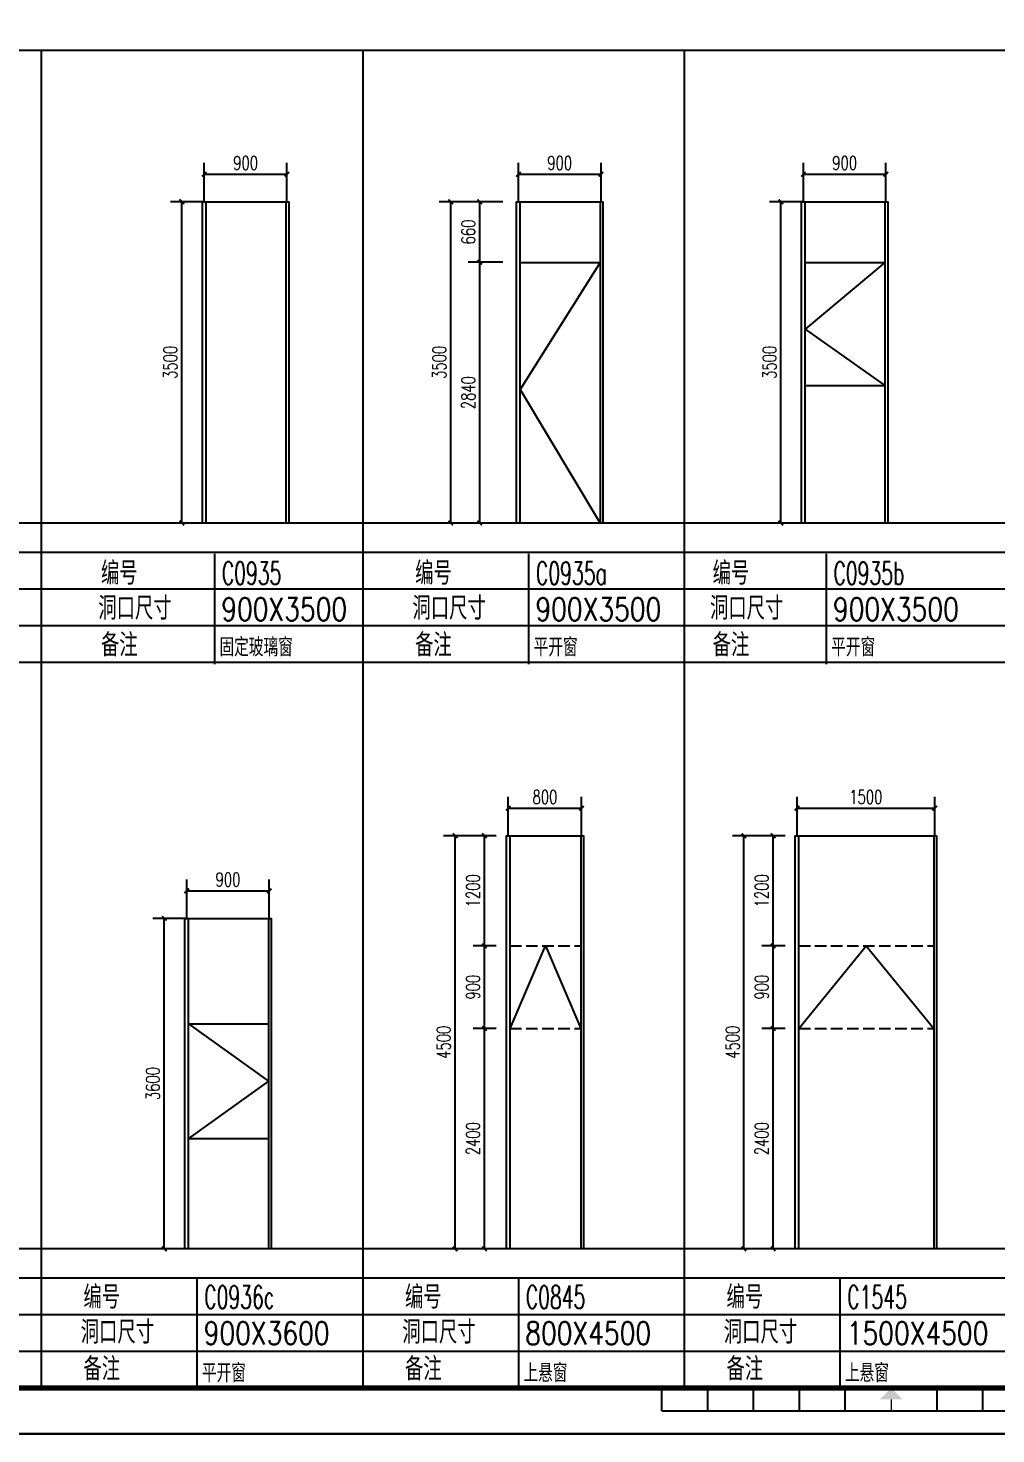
# Model space of a CAD drawing. Header units: millimetres. Extents: x -13830 to 215738, y -24143 to 193994.
# Drawn here: x 8168 to 18714, y -24143 to -8830 of the extents above; entities that cross this region are included whole.
import ezdxf

# ---------------------------------------------------------------- set-up
doc = ezdxf.new("R2010")
doc.units = ezdxf.units.MM
doc.header["$LTSCALE"] = 100
doc.linetypes.add('DASH', pattern=[0.35, 0.25, -0.1])
doc.layers.get('0').update_dxf_attribs({"linetype": 'CONTINUOUS'})
doc.layers.get('DEFPOINTS').update_dxf_attribs({"linetype": 'CONTINUOUS'})
for name, color, linetype in [('DOTE', 8, 'CONTINUOUS'), ('MCST Elevation 4E$0$A-_WIND----_E-', 4, 'CONTINUOUS'), ('PUB_DIM', 3, 'CONTINUOUS'), ('PUB_TEXT', 7, 'CONTINUOUS'), ('STAIR', 4, 'CONTINUOUS'), ('TK HAHA', 1, 'CONTINUOUS'), ('TK-1', 4, 'CONTINUOUS'), ('WINDOW', 4, 'CONTINUOUS'), ('图框', 7, 'CONTINUOUS')]:
    doc.layers.add(name, color=color, linetype=linetype)
doc.styles.add('_HZTXT', font='txt.shx', dxfattribs={"width": 0.8, "bigfont": 'hztxt.shx'})
doc.styles.add('_TCH_DIM_T3', font='SIMPLEX', dxfattribs={"width": 0.705882, "bigfont": 'GBCBIG'})
doc.dimstyles.new('_TCH_ARCH&&50', dxfattribs={"dimtxt": 148.75, "dimasz": 50, "dimexe": 125, "dimexo": 150, "dimgap": 50, "dimtad": 1, "dimdec": 0, "dimzin": 0, "dimdsep": 46, "dimtxsty": '_TCH_DIM_T3', "dimblk": 'ARCHTICK', "dimcen": 0.09, "dimclrt": 7, "dimazin": 2, "dimtfac": 1, "dimtdec": 0, "dimtix": 1, "dimtmove": 2, "dimatfit": 3, "dimfxl": 1, "dimtolj": 1, "dimtzin": 0, "dimarcsym": 0})

# ---------------------------------------------------------------- blocks, each defined once
blk = doc.blocks.new('_ArchTick')
at = {"color": 0, "linetype": 'ByBlock', "const_width": 0.4}
blk.add_lwpolyline([(-0.5, -0.5), (0.5, 0.5)], dxfattribs=at)
blk = doc.blocks.new('*D109')
at = {"layer": 'DEFPOINTS', "color": 0, "transparency": 16777216}
for p in [(9843, -10721), (10238, -10721), (10238, -14221)]:
    blk.add_point(p, dxfattribs=at)
at = {"layer": 'PUB_DIM', "color": 0, "lineweight": -2, "transparency": 16777216}
for p, q in [((10088, -10721), (9718, -10721)), ((9843, -14221), (9843, -10721)), ((10088, -14221), (9718, -14221))]:
    blk.add_line(p, q, dxfattribs=at)
at = {"layer": 'PUB_DIM', "color": 0, "lineweight": -2, "transparency": 16777216, "xscale": 50, "yscale": 50, "zscale": 50}
for p, rotation in [((9843, -10721), 90), ((9843, -14221), 270)]:
    blk.add_blockref('_ArchTick', p, dxfattribs=dict(at, rotation=rotation))
at = {"layer": 'PUB_DIM', "color": 7, "transparency": 16777216, "insert": (9718, -12471), "char_height": 148.8, "attachment_point": 5, "rotation": 90, "style": '_TCH_DIM_T3'}
blk.add_mtext('\\A1;3500', dxfattribs=at)
blk = doc.blocks.new('*D110')
at = {"layer": 'DEFPOINTS', "color": 0, "transparency": 16777216}
for p in [(10988, -10422), (10088, -10871), (10988, -10871)]:
    blk.add_point(p, dxfattribs=at)
at = {"layer": 'PUB_DIM', "color": 0, "lineweight": -2, "transparency": 16777216}
for p, q in [((10088, -10721), (10088, -10297)), ((10988, -10721), (10988, -10297)), ((10088, -10422), (10988, -10422))]:
    blk.add_line(p, q, dxfattribs=at)
at = {"layer": 'PUB_DIM', "color": 0, "lineweight": -2, "transparency": 16777216, "xscale": 50, "yscale": 50, "zscale": 50, "rotation": 180}
blk.add_blockref('_ArchTick', (10088, -10422), dxfattribs=at)
at = {"layer": 'PUB_DIM', "color": 0, "lineweight": -2, "transparency": 16777216, "xscale": 50, "yscale": 50, "zscale": 50}
blk.add_blockref('_ArchTick', (10988, -10422), dxfattribs=at)
at = {"layer": 'PUB_DIM', "color": 7, "transparency": 16777216, "insert": (10538, -10298), "char_height": 148.8, "attachment_point": 5, "style": '_TCH_DIM_T3'}
blk.add_mtext('\\A1;900', dxfattribs=at)
blk = doc.blocks.new('*D111')
at = {"layer": 'DEFPOINTS', "color": 0, "transparency": 16777216}
for p in [(14411, -10422), (13511, -10871), (14411, -10871)]:
    blk.add_point(p, dxfattribs=at)
at = {"layer": 'PUB_DIM', "color": 0, "lineweight": -2, "transparency": 16777216}
for p, q in [((13511, -10721), (13511, -10297)), ((14411, -10721), (14411, -10297)), ((13511, -10422), (14411, -10422))]:
    blk.add_line(p, q, dxfattribs=at)
at = {"layer": 'PUB_DIM', "color": 0, "lineweight": -2, "transparency": 16777216, "xscale": 50, "yscale": 50, "zscale": 50, "rotation": 180}
blk.add_blockref('_ArchTick', (13511, -10422), dxfattribs=at)
at = {"layer": 'PUB_DIM', "color": 0, "lineweight": -2, "transparency": 16777216, "xscale": 50, "yscale": 50, "zscale": 50}
blk.add_blockref('_ArchTick', (14411, -10422), dxfattribs=at)
at = {"layer": 'PUB_DIM', "color": 7, "transparency": 16777216, "insert": (13961, -10298), "char_height": 148.8, "attachment_point": 5, "style": '_TCH_DIM_T3'}
blk.add_mtext('\\A1;900', dxfattribs=at)
blk = doc.blocks.new('*D112')
at = {"layer": 'DEFPOINTS', "color": 0, "transparency": 16777216}
for p in [(16371, -10721), (16766, -10721), (16766, -14221)]:
    blk.add_point(p, dxfattribs=at)
at = {"layer": 'PUB_DIM', "color": 0, "lineweight": -2, "transparency": 16777216}
for p, q in [((16616, -10721), (16246, -10721)), ((16371, -14221), (16371, -10721)), ((16616, -14221), (16246, -14221))]:
    blk.add_line(p, q, dxfattribs=at)
at = {"layer": 'PUB_DIM', "color": 0, "lineweight": -2, "transparency": 16777216, "xscale": 50, "yscale": 50, "zscale": 50}
for p, rotation in [((16371, -10721), 90), ((16371, -14221), 270)]:
    blk.add_blockref('_ArchTick', p, dxfattribs=dict(at, rotation=rotation))
at = {"layer": 'PUB_DIM', "color": 7, "transparency": 16777216, "insert": (16247, -12471), "char_height": 148.8, "attachment_point": 5, "rotation": 90, "style": '_TCH_DIM_T3'}
blk.add_mtext('\\A1;3500', dxfattribs=at)
blk = doc.blocks.new('*D113')
at = {"layer": 'DEFPOINTS', "color": 0, "transparency": 16777216}
for p in [(17516, -10422), (16616, -10871), (17516, -10871)]:
    blk.add_point(p, dxfattribs=at)
at = {"layer": 'PUB_DIM', "color": 0, "lineweight": -2, "transparency": 16777216}
for p, q in [((16616, -10721), (16616, -10297)), ((17516, -10721), (17516, -10297)), ((16616, -10422), (17516, -10422))]:
    blk.add_line(p, q, dxfattribs=at)
at = {"layer": 'PUB_DIM', "color": 0, "lineweight": -2, "transparency": 16777216, "xscale": 50, "yscale": 50, "zscale": 50, "rotation": 180}
blk.add_blockref('_ArchTick', (16616, -10422), dxfattribs=at)
at = {"layer": 'PUB_DIM', "color": 0, "lineweight": -2, "transparency": 16777216, "xscale": 50, "yscale": 50, "zscale": 50}
blk.add_blockref('_ArchTick', (17516, -10422), dxfattribs=at)
at = {"layer": 'PUB_DIM', "color": 7, "transparency": 16777216, "insert": (17066, -10298), "char_height": 148.8, "attachment_point": 5, "style": '_TCH_DIM_T3'}
blk.add_mtext('\\A1;900', dxfattribs=at)
blk = doc.blocks.new('TJAD_TK_A1')
at = {"layer": '图框'}
for p, q in [((870.88, 361.45), (870.88, 366.45)), ((880.88, 361.45), (880.88, 366.45)), ((890.88, 361.45), (890.88, 366.45)), ((900.88, 361.45), (900.88, 366.45)), ((910.88, 361.45), (910.88, 366.45)), ((930.88, 361.45), (930.88, 366.45)), ((940.88, 361.45), (940.88, 366.45)), ((870.88, 361.45), (970.88, 361.45)), ((500.38, 356.45), (1341.38, 356.45))]:
    blk.add_line(p, q, dxfattribs=at)
at = {"layer": '图框', "const_width": 1.2}
blk.add_lwpolyline([(1331.38, 940.45), (525.38, 940.45), (525.38, 366.45), (1331.38, 366.45)], close=True, dxfattribs=at)
at = {"layer": '图框', "const_width": 0.3}
blk.add_lwpolyline([(920.88, 363.95), (920.88, 361.45)], dxfattribs=at)
at = {"layer": '图框'}
blk.add_solid([(918.38, 363.95), (923.38, 363.95), (920.88, 366.45)], dxfattribs=at)
blk = doc.blocks.new('*D127')
at = {"layer": 'DEFPOINTS', "color": 0, "transparency": 16777216}
for p in [(9652, -18527), (10046, -18527), (10046, -22127)]:
    blk.add_point(p, dxfattribs=at)
at = {"layer": 'PUB_DIM', "color": 0, "lineweight": -2, "transparency": 16777216}
for p, q in [((9896, -18527), (9527, -18527)), ((9652, -22127), (9652, -18527)), ((9896, -22127), (9527, -22127))]:
    blk.add_line(p, q, dxfattribs=at)
at = {"layer": 'PUB_DIM', "color": 0, "lineweight": -2, "transparency": 16777216, "xscale": 50, "yscale": 50, "zscale": 50}
for p, rotation in [((9652, -18527), 90), ((9652, -22127), 270)]:
    blk.add_blockref('_ArchTick', p, dxfattribs=dict(at, rotation=rotation))
at = {"layer": 'PUB_DIM', "color": 7, "transparency": 16777216, "insert": (9527, -20327), "char_height": 148.8, "attachment_point": 5, "rotation": 90, "style": '_TCH_DIM_T3'}
blk.add_mtext('\\A1;3600', dxfattribs=at)
blk = doc.blocks.new('*D128')
at = {"layer": 'DEFPOINTS', "color": 0, "transparency": 16777216}
for p in [(10796, -18228), (9896, -18677), (10796, -18677)]:
    blk.add_point(p, dxfattribs=at)
at = {"layer": 'PUB_DIM', "color": 0, "lineweight": -2, "transparency": 16777216}
for p, q in [((9896, -18527), (9896, -18103)), ((10796, -18527), (10796, -18103)), ((9896, -18228), (10796, -18228))]:
    blk.add_line(p, q, dxfattribs=at)
at = {"layer": 'PUB_DIM', "color": 0, "lineweight": -2, "transparency": 16777216, "xscale": 50, "yscale": 50, "zscale": 50, "rotation": 180}
blk.add_blockref('_ArchTick', (9896, -18228), dxfattribs=at)
at = {"layer": 'PUB_DIM', "color": 0, "lineweight": -2, "transparency": 16777216, "xscale": 50, "yscale": 50, "zscale": 50}
blk.add_blockref('_ArchTick', (10796, -18228), dxfattribs=at)
at = {"layer": 'PUB_DIM', "color": 7, "transparency": 16777216, "insert": (10346, -18104), "char_height": 148.8, "attachment_point": 5, "style": '_TCH_DIM_T3'}
blk.add_mtext('\\A1;900', dxfattribs=at)
blk = doc.blocks.new('*D129')
at = {"layer": 'DEFPOINTS', "color": 0, "transparency": 16777216}
for p in [(14200, -17328), (13400, -17777), (14200, -17777)]:
    blk.add_point(p, dxfattribs=at)
at = {"layer": 'PUB_DIM', "color": 0, "lineweight": -2, "transparency": 16777216}
for p, q in [((13400, -17627), (13400, -17203)), ((14200, -17627), (14200, -17203)), ((13400, -17328), (14200, -17328))]:
    blk.add_line(p, q, dxfattribs=at)
at = {"layer": 'PUB_DIM', "color": 0, "lineweight": -2, "transparency": 16777216, "xscale": 50, "yscale": 50, "zscale": 50, "rotation": 180}
blk.add_blockref('_ArchTick', (13400, -17328), dxfattribs=at)
at = {"layer": 'PUB_DIM', "color": 0, "lineweight": -2, "transparency": 16777216, "xscale": 50, "yscale": 50, "zscale": 50}
blk.add_blockref('_ArchTick', (14200, -17328), dxfattribs=at)
at = {"layer": 'PUB_DIM', "color": 7, "transparency": 16777216, "insert": (13800, -17204), "char_height": 148.8, "attachment_point": 5, "style": '_TCH_DIM_T3'}
blk.add_mtext('\\A1;800', dxfattribs=at)
blk = doc.blocks.new('*D130')
at = {"layer": 'DEFPOINTS', "color": 0, "transparency": 16777216}
for p in [(18047, -17328), (16547, -17777), (18047, -17777)]:
    blk.add_point(p, dxfattribs=at)
at = {"layer": 'PUB_DIM', "color": 0, "lineweight": -2, "transparency": 16777216}
for p, q in [((16547, -17627), (16547, -17203)), ((18047, -17627), (18047, -17203)), ((16547, -17328), (18047, -17328))]:
    blk.add_line(p, q, dxfattribs=at)
at = {"layer": 'PUB_DIM', "color": 0, "lineweight": -2, "transparency": 16777216, "xscale": 50, "yscale": 50, "zscale": 50, "rotation": 180}
blk.add_blockref('_ArchTick', (16547, -17328), dxfattribs=at)
at = {"layer": 'PUB_DIM', "color": 0, "lineweight": -2, "transparency": 16777216, "xscale": 50, "yscale": 50, "zscale": 50}
blk.add_blockref('_ArchTick', (18047, -17328), dxfattribs=at)
at = {"layer": 'PUB_DIM', "color": 7, "transparency": 16777216, "insert": (17297, -17204), "char_height": 148.8, "attachment_point": 5, "style": '_TCH_DIM_T3'}
blk.add_mtext('\\A1;1500', dxfattribs=at)
blk = doc.blocks.new('*D163')
at = {"layer": 'DEFPOINTS', "color": 0, "transparency": 16777216}
for p in [(12773, -10721), (13491, -10721), (13491, -14221)]:
    blk.add_point(p, dxfattribs=at)
at = {"layer": 'PUB_DIM', "color": 0, "lineweight": -2, "transparency": 16777216}
for p, q in [((13341, -10721), (12648, -10721)), ((12773, -14221), (12773, -10721)), ((13341, -14221), (12648, -14221))]:
    blk.add_line(p, q, dxfattribs=at)
at = {"layer": 'PUB_DIM', "color": 0, "lineweight": -2, "transparency": 16777216, "xscale": 50, "yscale": 50, "zscale": 50}
for p, rotation in [((12773, -10721), 90), ((12773, -14221), 270)]:
    blk.add_blockref('_ArchTick', p, dxfattribs=dict(at, rotation=rotation))
at = {"layer": 'PUB_DIM', "color": 7, "transparency": 16777216, "insert": (12648, -12471), "char_height": 148.8, "attachment_point": 5, "rotation": 90, "style": '_TCH_DIM_T3'}
blk.add_mtext('\\A1;3500', dxfattribs=at)
blk = doc.blocks.new('*D164')
at = {"layer": 'DEFPOINTS', "color": 0, "transparency": 16777216}
for p in [(13089, -11381), (13491, -11381), (13491, -14221)]:
    blk.add_point(p, dxfattribs=at)
at = {"layer": 'PUB_DIM', "color": 0, "lineweight": -2, "transparency": 16777216}
for p, q in [((13341, -11381), (12964, -11381)), ((13089, -14221), (13089, -11381)), ((13341, -14221), (12964, -14221))]:
    blk.add_line(p, q, dxfattribs=at)
at = {"layer": 'PUB_DIM', "color": 0, "lineweight": -2, "transparency": 16777216, "xscale": 50, "yscale": 50, "zscale": 50}
for p, rotation in [((13089, -11381), 90), ((13089, -14221), 270)]:
    blk.add_blockref('_ArchTick', p, dxfattribs=dict(at, rotation=rotation))
at = {"layer": 'PUB_DIM', "color": 7, "transparency": 16777216, "insert": (12964, -12801), "char_height": 148.8, "attachment_point": 5, "rotation": 90, "style": '_TCH_DIM_T3'}
blk.add_mtext('\\A1;2840', dxfattribs=at)
blk = doc.blocks.new('*D165')
at = {"layer": 'DEFPOINTS', "color": 0, "transparency": 16777216}
for p in [(13089, -10721), (13491, -10721), (13491, -11381)]:
    blk.add_point(p, dxfattribs=at)
at = {"layer": 'PUB_DIM', "color": 0, "lineweight": -2, "transparency": 16777216}
for p, q in [((13341, -10721), (12964, -10721)), ((13089, -11381), (13089, -10721)), ((13341, -11381), (12964, -11381))]:
    blk.add_line(p, q, dxfattribs=at)
at = {"layer": 'PUB_DIM', "color": 0, "lineweight": -2, "transparency": 16777216, "xscale": 50, "yscale": 50, "zscale": 50}
for p, rotation in [((13089, -10721), 90), ((13089, -11381), 270)]:
    blk.add_blockref('_ArchTick', p, dxfattribs=dict(at, rotation=rotation))
at = {"layer": 'PUB_DIM', "color": 7, "transparency": 16777216, "insert": (12964, -11051), "char_height": 148.8, "attachment_point": 5, "rotation": 90, "style": '_TCH_DIM_T3'}
blk.add_mtext('\\A1;660', dxfattribs=at)
blk = doc.blocks.new('*D172')
at = {"layer": 'DEFPOINTS', "color": 0, "transparency": 16777216}
for p in [(15968, -17627), (16567, -17627), (16567, -22127)]:
    blk.add_point(p, dxfattribs=at)
at = {"layer": 'PUB_DIM', "color": 0, "lineweight": -2, "transparency": 16777216}
for p, q in [((16417, -17627), (15843, -17627)), ((15968, -22127), (15968, -17627)), ((16417, -22127), (15843, -22127))]:
    blk.add_line(p, q, dxfattribs=at)
at = {"layer": 'PUB_DIM', "color": 0, "lineweight": -2, "transparency": 16777216, "xscale": 50, "yscale": 50, "zscale": 50}
for p, rotation in [((15968, -17627), 90), ((15968, -22127), 270)]:
    blk.add_blockref('_ArchTick', p, dxfattribs=dict(at, rotation=rotation))
at = {"layer": 'PUB_DIM', "color": 7, "transparency": 16777216, "insert": (15844, -19877), "char_height": 148.8, "attachment_point": 5, "rotation": 90, "style": '_TCH_DIM_T3'}
blk.add_mtext('\\A1;4500', dxfattribs=at)
blk = doc.blocks.new('*D173')
at = {"layer": 'DEFPOINTS', "color": 0, "transparency": 16777216}
for p in [(16287, -19727), (16567, -19727), (16567, -22127)]:
    blk.add_point(p, dxfattribs=at)
at = {"layer": 'PUB_DIM', "color": 0, "lineweight": -2, "transparency": 16777216}
for p, q in [((16417, -19727), (16162, -19727)), ((16287, -22127), (16287, -19727)), ((16417, -22127), (16162, -22127))]:
    blk.add_line(p, q, dxfattribs=at)
at = {"layer": 'PUB_DIM', "color": 0, "lineweight": -2, "transparency": 16777216, "xscale": 50, "yscale": 50, "zscale": 50}
for p, rotation in [((16287, -19727), 90), ((16287, -22127), 270)]:
    blk.add_blockref('_ArchTick', p, dxfattribs=dict(at, rotation=rotation))
at = {"layer": 'PUB_DIM', "color": 7, "transparency": 16777216, "insert": (16163, -20927), "char_height": 148.8, "attachment_point": 5, "rotation": 90, "style": '_TCH_DIM_T3'}
blk.add_mtext('\\A1;2400', dxfattribs=at)
blk = doc.blocks.new('*D174')
at = {"layer": 'DEFPOINTS', "color": 0, "transparency": 16777216}
for p in [(16287, -18827), (16567, -18827), (16567, -19727)]:
    blk.add_point(p, dxfattribs=at)
at = {"layer": 'PUB_DIM', "color": 0, "lineweight": -2, "transparency": 16777216}
for p, q in [((16417, -18827), (16162, -18827)), ((16287, -19727), (16287, -18827)), ((16417, -19727), (16162, -19727))]:
    blk.add_line(p, q, dxfattribs=at)
at = {"layer": 'PUB_DIM', "color": 0, "lineweight": -2, "transparency": 16777216, "xscale": 50, "yscale": 50, "zscale": 50}
for p, rotation in [((16287, -18827), 90), ((16287, -19727), 270)]:
    blk.add_blockref('_ArchTick', p, dxfattribs=dict(at, rotation=rotation))
at = {"layer": 'PUB_DIM', "color": 7, "transparency": 16777216, "insert": (16163, -19277), "char_height": 148.8, "attachment_point": 5, "rotation": 90, "style": '_TCH_DIM_T3'}
blk.add_mtext('\\A1;900', dxfattribs=at)
blk = doc.blocks.new('*D175')
at = {"layer": 'DEFPOINTS', "color": 0, "transparency": 16777216}
for p in [(16287, -17627), (16567, -17627), (16567, -18827)]:
    blk.add_point(p, dxfattribs=at)
at = {"layer": 'PUB_DIM', "color": 0, "lineweight": -2, "transparency": 16777216}
for p, q in [((16417, -17627), (16162, -17627)), ((16287, -18827), (16287, -17627)), ((16417, -18827), (16162, -18827))]:
    blk.add_line(p, q, dxfattribs=at)
at = {"layer": 'PUB_DIM', "color": 0, "lineweight": -2, "transparency": 16777216, "xscale": 50, "yscale": 50, "zscale": 50}
for p, rotation in [((16287, -17627), 90), ((16287, -18827), 270)]:
    blk.add_blockref('_ArchTick', p, dxfattribs=dict(at, rotation=rotation))
at = {"layer": 'PUB_DIM', "color": 7, "transparency": 16777216, "insert": (16163, -18227), "char_height": 148.8, "attachment_point": 5, "rotation": 90, "style": '_TCH_DIM_T3'}
blk.add_mtext('\\A1;1200', dxfattribs=at)
blk = doc.blocks.new('*D176')
at = {"layer": 'DEFPOINTS', "color": 0, "transparency": 16777216}
for p in [(12821, -17627), (13420, -17627), (13420, -22127)]:
    blk.add_point(p, dxfattribs=at)
at = {"layer": 'PUB_DIM', "color": 0, "lineweight": -2, "transparency": 16777216}
for p, q in [((13270, -17627), (12696, -17627)), ((12821, -22127), (12821, -17627)), ((13270, -22127), (12696, -22127))]:
    blk.add_line(p, q, dxfattribs=at)
at = {"layer": 'PUB_DIM', "color": 0, "lineweight": -2, "transparency": 16777216, "xscale": 50, "yscale": 50, "zscale": 50}
for p, rotation in [((12821, -17627), 90), ((12821, -22127), 270)]:
    blk.add_blockref('_ArchTick', p, dxfattribs=dict(at, rotation=rotation))
at = {"layer": 'PUB_DIM', "color": 7, "transparency": 16777216, "insert": (12697, -19877), "char_height": 148.8, "attachment_point": 5, "rotation": 90, "style": '_TCH_DIM_T3'}
blk.add_mtext('\\A1;4500', dxfattribs=at)
blk = doc.blocks.new('*D177')
at = {"layer": 'DEFPOINTS', "color": 0, "transparency": 16777216}
for p in [(13141, -19727), (13420, -19727), (13420, -22127)]:
    blk.add_point(p, dxfattribs=at)
at = {"layer": 'PUB_DIM', "color": 0, "lineweight": -2, "transparency": 16777216}
for p, q in [((13270, -19727), (13016, -19727)), ((13141, -22127), (13141, -19727)), ((13270, -22127), (13016, -22127))]:
    blk.add_line(p, q, dxfattribs=at)
at = {"layer": 'PUB_DIM', "color": 0, "lineweight": -2, "transparency": 16777216, "xscale": 50, "yscale": 50, "zscale": 50}
for p, rotation in [((13141, -19727), 90), ((13141, -22127), 270)]:
    blk.add_blockref('_ArchTick', p, dxfattribs=dict(at, rotation=rotation))
at = {"layer": 'PUB_DIM', "color": 7, "transparency": 16777216, "insert": (13016, -20927), "char_height": 148.8, "attachment_point": 5, "rotation": 90, "style": '_TCH_DIM_T3'}
blk.add_mtext('\\A1;2400', dxfattribs=at)
blk = doc.blocks.new('*D178')
at = {"layer": 'DEFPOINTS', "color": 0, "transparency": 16777216}
for p in [(13141, -18827), (13420, -18827), (13420, -19727)]:
    blk.add_point(p, dxfattribs=at)
at = {"layer": 'PUB_DIM', "color": 0, "lineweight": -2, "transparency": 16777216}
for p, q in [((13270, -18827), (13016, -18827)), ((13141, -19727), (13141, -18827)), ((13270, -19727), (13016, -19727))]:
    blk.add_line(p, q, dxfattribs=at)
at = {"layer": 'PUB_DIM', "color": 0, "lineweight": -2, "transparency": 16777216, "xscale": 50, "yscale": 50, "zscale": 50}
for p, rotation in [((13141, -18827), 90), ((13141, -19727), 270)]:
    blk.add_blockref('_ArchTick', p, dxfattribs=dict(at, rotation=rotation))
at = {"layer": 'PUB_DIM', "color": 7, "transparency": 16777216, "insert": (13016, -19277), "char_height": 148.8, "attachment_point": 5, "rotation": 90, "style": '_TCH_DIM_T3'}
blk.add_mtext('\\A1;900', dxfattribs=at)
blk = doc.blocks.new('*D179')
at = {"layer": 'DEFPOINTS', "color": 0, "transparency": 16777216}
for p in [(13141, -17627), (13420, -17627), (13420, -18827)]:
    blk.add_point(p, dxfattribs=at)
at = {"layer": 'PUB_DIM', "color": 0, "lineweight": -2, "transparency": 16777216}
for p, q in [((13270, -17627), (13016, -17627)), ((13141, -18827), (13141, -17627)), ((13270, -18827), (13016, -18827))]:
    blk.add_line(p, q, dxfattribs=at)
at = {"layer": 'PUB_DIM', "color": 0, "lineweight": -2, "transparency": 16777216, "xscale": 50, "yscale": 50, "zscale": 50}
for p, rotation in [((13141, -17627), 90), ((13141, -18827), 270)]:
    blk.add_blockref('_ArchTick', p, dxfattribs=dict(at, rotation=rotation))
at = {"layer": 'PUB_DIM', "color": 7, "transparency": 16777216, "insert": (13016, -18227), "char_height": 148.8, "attachment_point": 5, "rotation": 90, "style": '_TCH_DIM_T3'}
blk.add_mtext('\\A1;1200', dxfattribs=at)

msp = doc.modelspace()

# ---------------------------------------------------------------- linework, layer by layer
at = {"layer": 'DOTE'}
for p, q in [((34098.2, -14221.3), (-2201.8, -14221.3)), ((34098.2, -22127), (-2201.8, -22127))]:
    msp.add_line(p, q, dxfattribs=at)
at = {"layer": 'MCST Elevation 4E$0$A-_WIND----_E-'}
for points in [[(13420.3, -19727), (13805.3, -18827), (14190.3, -19727)], [(16567.1, -19727), (17302.1, -18827), (18037.1, -19727)]]:
    msp.add_lwpolyline(points, dxfattribs=at)
at = {"layer": 'STAIR'}
for p, q in [((16635.6, -12721.3), (17505.6, -12721.3)), ((9916.4, -19677), (10786.4, -19677)), ((9916.4, -20927), (10786.4, -20927))]:
    msp.add_line(p, q, dxfattribs=at)
for points in [[(14401.1, -11381.3), (13531.1, -12768), (14401.1, -14221.3)], [(17505.6, -11381.3), (16635.6, -12108.1), (17505.6, -12721.3)], [(9916.4, -19677), (10786.4, -20302), (9916.4, -20927)]]:
    msp.add_lwpolyline(points, dxfattribs=at)
at = {"layer": 'TK HAHA', "linetype": 'Continuous'}
msp.add_lwpolyline([(-3451.8, 5557.2), (38598.2, 5557.2), (38598.2, -24142.8), (-3451.8, -24142.8)], close=True, dxfattribs=at)
at = {"layer": 'TK-1'}
for p, q in [((-2201.8, -9071.2), (38098.2, -9071.2)), ((-2201.8, -14537.1), (34098.2, -14537.1)), ((10197.6, -14557), (10197.6, -15757)), ((13621.2, -14557), (13621.2, -15757)), ((16863.3, -14557), (16863.3, -15757)), ((-2201.8, -14937.1), (34098.2, -14937.1)), ((-2201.8, -15337.1), (34098.2, -15337.1)), ((-2201.8, -15737.1), (38098.2, -15737.1)), ((-2201.8, -22442.8), (34098.2, -22442.8)), ((10006.5, -22442.8), (10006.5, -23642.8)), ((13510.4, -22442.8), (13510.4, -23642.8)), ((17014.3, -22442.8), (17014.3, -23642.8)), ((-2201.8, -22842.8), (34098.2, -22842.8)), ((-2201.8, -23242.8), (34098.2, -23242.8)), ((-2201.8, -23642.8), (34098.2, -23642.8))]:
    msp.add_line(p, q, dxfattribs=at)
at = {"layer": 'WINDOW'}
for p, q in [((8309.9, -9071.2), (8309.9, -23642.8)), ((11813.8, -9071.2), (11813.8, -23642.8)), ((15317.6, -9071.2), (15317.6, -23642.8)), ((13531.1, -11381.3), (14401.1, -11381.3)), ((13531.1, -11381.3), (14401.1, -11381.3)), ((16635.6, -11381.3), (17505.6, -11381.3))]:
    msp.add_line(p, q, dxfattribs=at)
at = {"layer": 'WINDOW', "linetype": 'DASH', "ltscale": 5}
for p, q in [((13420.3, -18827), (14190.3, -18827)), ((16567.1, -18827), (18037.1, -18827)), ((13420.3, -19727), (14190.3, -19727)), ((16567.1, -19727), (18037.1, -19727))]:
    msp.add_line(p, q, dxfattribs=at)
at = {"layer": 'WINDOW'}
for points in [[(11007.5, -14221.3), (10067.5, -14221.3), (10067.5, -10721.3), (11007.5, -10721.3)], [(10977.5, -14221.3), (10107.5, -14221.3), (10107.5, -10721.3), (10977.5, -10721.3)], [(14431.1, -14221.3), (13491.1, -14221.3), (13491.1, -10721.3), (14431.1, -10721.3)], [(14401.1, -14221.3), (13531.1, -14221.3), (13531.1, -10721.3), (14401.1, -10721.3)], [(17535.6, -14221.3), (16595.6, -14221.3), (16595.6, -10721.3), (17535.6, -10721.3)], [(17505.6, -14221.3), (16635.6, -14221.3), (16635.6, -10721.3), (17505.6, -10721.3)], [(14220.3, -22127), (13380.3, -22127), (13380.3, -17627), (14220.3, -17627)], [(14190.3, -22127), (13420.3, -22127), (13420.3, -17627), (14190.3, -17627)], [(18067.1, -22127), (16527.1, -22127), (16527.1, -17627), (18067.1, -17627)], [(18037.1, -22127), (16567.1, -22127), (16567.1, -17627), (18037.1, -17627)], [(10816.4, -22127), (9876.4, -22127), (9876.4, -18527), (10816.4, -18527)], [(10786.4, -22127), (9916.4, -22127), (9916.4, -18527), (10786.4, -18527)]]:
    msp.add_lwpolyline(points, close=True, dxfattribs=at)

# ---------------------------------------------------------------- block references
at = {"layer": '图框', "xscale": 49.99999999999996, "yscale": 49.99999999999996, "zscale": 49.99999999999996}
msp.add_blockref('TJAD_TK_A1', (-28470.7, -41965.3), dxfattribs=at)

# ---------------------------------------------------------------- texts
at = {"layer": 'PUB_TEXT', "color": 3, "style": '_HZTXT'}
for s, height, width, p in [('编号', 250, 0.8, (8961.7, -14892.3)), ('C0935', 250, 0.6, (10278.2, -14892.3)), ('编号', 250, 0.8, (12385.3, -14892.3)), ('C0935a', 250, 0.6, (13701.8, -14892.3)), ('编号', 250, 0.8, (15627.4, -14892.3)), ('C0935b', 250, 0.6, (16943.9, -14892.3)), ('洞口尺寸', 250, 0.8, (8932.3, -15273.5)), ('洞口尺寸', 250, 0.8, (12355.9, -15273.5)), ('洞口尺寸', 250, 0.8, (15598, -15273.5)), ('900X3500', 250, 0.8, (10272.9, -15285.1)), ('900X3500', 250, 0.8, (13696.5, -15285.1)), ('900X3500', 250, 0.8, (16938.6, -15285.1)), ('备注', 250, 0.8, (8961.7, -15674.7)), ('固定玻璃窗', 200, 0.8, (10252.8, -15674.1)), ('备注', 250, 0.8, (12385.3, -15674.7)), ('平开窗', 200, 0.8, (13676.4, -15674.1)), ('备注', 250, 0.8, (15627.4, -15674.7)), ('平开窗', 200, 0.8, (16918.5, -15674.1)), ('编号', 250, 0.8, (8770.5, -22778.2)), ('编号', 250, 0.8, (12274.4, -22778.2)), ('编号', 250, 0.8, (15778.3, -22778.2)), ('C0936c', 250, 0.6, (10087.1, -22778.2)), ('C0845', 250, 0.6, (13590.9, -22778.2)), ('C1545', 250, 0.6, (17094.8, -22778.2)), ('洞口尺寸', 250, 0.8, (8741.1, -23159.3)), ('900X3600', 250, 0.8, (10081.8, -23170.9)), ('洞口尺寸', 250, 0.8, (12245, -23159.3)), ('800X4500', 250, 0.8, (13585.7, -23170.9)), ('洞口尺寸', 250, 0.8, (15748.9, -23159.3)), ('1500X4500', 250, 0.8, (17089.6, -23170.9)), ('备注', 250, 0.8, (8770.5, -23560.5)), ('平开窗', 200, 0.8, (10061.7, -23579.8)), ('备注', 250, 0.8, (12274.4, -23560.5)), ('上悬窗', 200, 0.8, (13565.6, -23579.8)), ('备注', 250, 0.8, (15778.3, -23560.5)), ('上悬窗', 200, 0.8, (17069.4, -23579.8))]:
    msp.add_text(s, height=height, dxfattribs=dict(at, width=width)).set_placement(p)

# ---------------------------------------------------------------- dimensions: what is measured, and where the dimension line sits
at = {"layer": 'PUB_DIM'}
for p1, p2, distance, picture, middle in [((10087.5, -10871.3, 0), (10987.5, -10871.3, 0), 449, '*D110', (10537.5, -10298, 0)), ((13511.1, -10871.3, 0), (14411.1, -10871.3, 0), 449, '*D111', (13961.1, -10298, 0)), ((16615.6, -10871.3, 0), (17515.6, -10871.3, 0), 449, '*D113', (17065.6, -10298, 0)), ((10237.5, -14221.3, 0), (10237.5, -10721.3, 0), 394.7, '*D109', (9718.4, -12471.3, 0)), ((13491.1, -14221.3), (13491.1, -10721.3), 718.6, '*D163', (12648.2, -12471.3)), ((13491.1, -11381.3), (13491.1, -10721.3), 402.3, '*D165', (12964.4, -11051.3)), ((16765.6, -14221.3, 0), (16765.6, -10721.3, 0), 394.7, '*D112', (16246.5, -12471.3, 0)), ((13491.1, -14221.3), (13491.1, -11381.3), 402.3, '*D164', (12964.4, -12801.3)), ((13400.3, -17777, 0), (14200.3, -17777, 0), 449, '*D129', (13800.3, -17203.7, 0)), ((16547.1, -17777, 0), (18047.1, -17777, 0), 449, '*D130', (17297.1, -17203.7, 0)), ((13420.3, -22127), (13420.3, -17627), 599.1, '*D176', (12696.8, -19877)), ((13420.3, -18827), (13420.3, -17627), 279.8, '*D179', (13016.1, -18227)), ((16567.1, -22127), (16567.1, -17627), 599.1, '*D172', (15843.7, -19877)), ((16567.1, -18827), (16567.1, -17627), 279.8, '*D175', (16163, -18227)), ((9896.4, -18677, 0), (10796.4, -18677, 0), 449, '*D128', (10346.4, -18103.7, 0)), ((10046.4, -22127, 0), (10046.4, -18527, 0), 394.7, '*D127', (9527.3, -20327, 0)), ((13420.3, -19727), (13420.3, -18827), 279.8, '*D178', (13016.1, -19277)), ((16567.1, -19727), (16567.1, -18827), 279.8, '*D174', (16163, -19277)), ((13420.3, -22127), (13420.3, -19727), 279.8, '*D177', (13016.1, -20927)), ((16567.1, -22127), (16567.1, -19727), 279.8, '*D173', (16163, -20927))]:
    dim = msp.add_aligned_dim(p1=p1, p2=p2, distance=distance, dimstyle='_TCH_ARCH&&50', dxfattribs=at)
    dim.commit()
    dim.dimension.update_dxf_attribs({"geometry": picture, "text_midpoint": middle})

doc.saveas('drawing.dxf')
